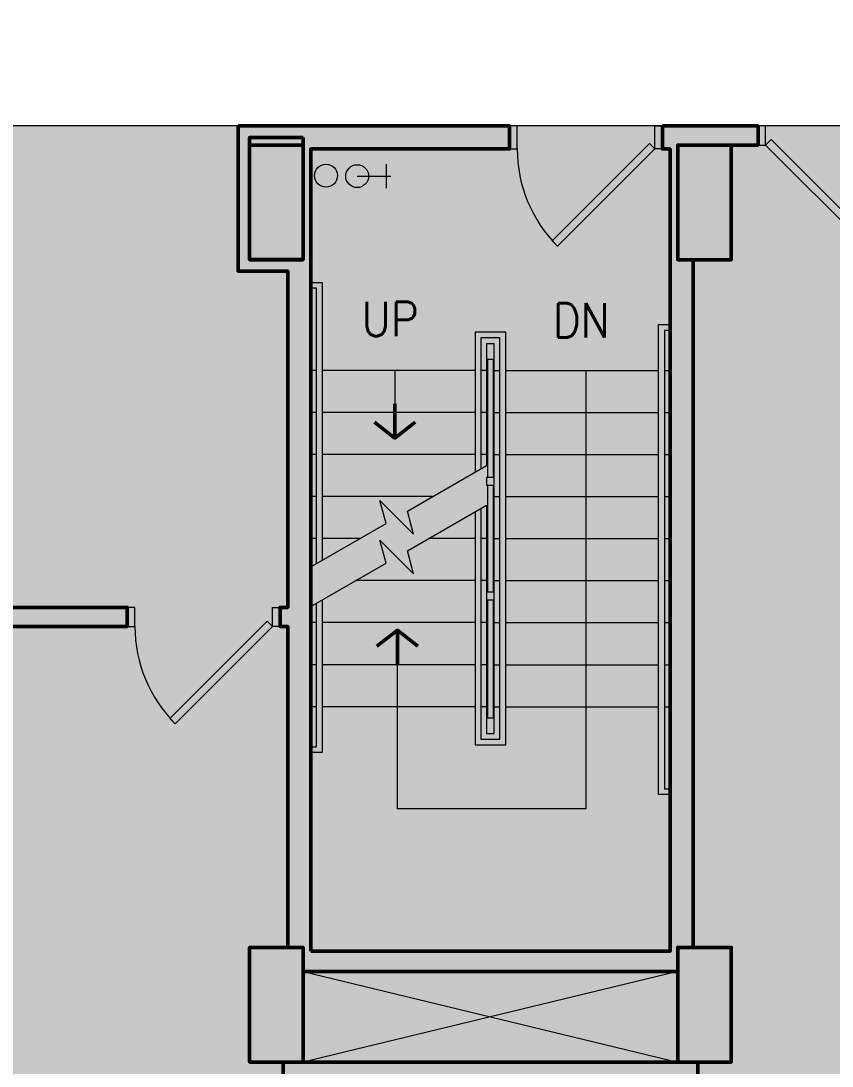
# Model space of a CAD drawing. Header units: inches. Extents: x 416 to 2283, y -56 to 1824.
# Drawn here: x 1320.6 to 1532.7, y 705.9 to 979.5 of the extents above; entities that cross this region are included whole.
import ezdxf

# ---------------------------------------------------------------- set-up
doc = ezdxf.new("R2010")
doc.units = ezdxf.units.IN
doc.header["$MEASUREMENT"] = 0
for name, color, linetype, lineweight in [('A-DETL-GENF', 92, 'Continuous', 9), ('A-DETL-THIN', 151, 'Continuous', 9), ('Orbis - Background_dwg', 8, 'Continuous', 9), ('Orbis_AR$0$TI_Grid_E957150$0$S-11-COLS-CONC', 50, 'Continuous', 50), ('Orbis_BB$0$A-Door-Exst', 7, 'Continuous', 9), ('Orbis_BB$0$A-Wall-Exst', 7, 'Continuous', 9), ('Orbis_BB$0$TI_ARCH-02_E957150$0$A-Anno-Note', 10, 'Continuous', 20), ('Orbis_BB$0$TI_ARCH-02_E957150$0$A-Anno-Symb', 7, 'Continuous', 9), ('Orbis_BB$0$TI_ARCH-02_E957150$0$A-Flor-Hral', 250, 'Continuous', 13), ('Orbis_BB$0$TI_ARCH-02_E957150$0$A-Flor-Strs', 250, 'Continuous', 13), ('Orbis_BB$0$TI_ARCH-02_E957150$0$A-Sprinkler_Riser', 7, 'Continuous', 9), ('Orbis_BB$0$TI_ARCH-02_E957150$0$A-Wall-Open', 250, 'Continuous', 13), ('Orbis_BB$0$TI_Grid_E957150$0$S-02-COLS-CONC', 50, 'Continuous', 50), ('Orbis_BB$0$TI_Grid_E957150$0$S-04-COLS-CONC', 50, 'Continuous', 50), ('Orbis_BB$0$TI_Grid_E957150$0$S-05-COLS-CONC', 50, 'Continuous', 50), ('Orbis_BB$0$TI_Grid_E957150$0$S-06-COLS-CONC', 50, 'Continuous', 50), ('Orbis_BB$0$TI_Grid_E957150$0$S-07-COLS-CONC', 50, 'Continuous', 50), ('Orbis_BB$0$TI_Grid_E957150$0$S-08-COLS-CONC', 50, 'Continuous', 50), ('Orbis_BB$0$TI_Grid_E957150$0$S-08-COLS-CONC-PATT', 10, 'Continuous', 20), ('Orbis_BB$0$TI_Grid_E957150$0$S-09-COLS-CONC', 50, 'Continuous', 50), ('Orbis_BB$0$TI_Grid_E957150$0$S-11-COLS-CONC', 50, 'Continuous', 50), ('Orbis_BB$0$TI_Grid_E957150$0$S-12-COLS-CONC', 50, 'Continuous', 50), ('Orbis_BB$0$TI_Grid_E957150$0$S-13-COLS-CONC', 50, 'Continuous', 50), ('Orbis_BB$0$TI_Grid_E957150$0$S-14-COLS-CONC', 50, 'Continuous', 50), ('Orbis_BB$0$TI_Grid_E957150$0$S-14-COLS-CONC-PATT', 10, 'Continuous', 20), ('Orbis_BB$0$TI_Grid_E957150$0$S-P1-COLS-CONC', 50, 'Continuous', 50), ('Orbis_BB$0$TI_Grid_E957150$0$S-P4-COLS-CONC', 50, 'Continuous', 50)]:
    doc.layers.add(name, color=color, linetype=linetype, lineweight=lineweight)
doc.styles.add('romans', font='romans__.ttf', dxfattribs={"width": 0.9, "height": 9})

# ---------------------------------------------------------------- blocks, each defined once
blk = doc.blocks.new('Orbis - Background_dwg__U21-7347701-Level XX  POWER _ SIGNAL')
at = {"layer": 'Orbis_BB$0$TI_Grid_E957150$0$S-13-COLS-CONC', "flags": 128}
blk.add_lwpolyline([(12088.66, 1542.91), (12088.66, 1512.91), (12102.66, 1512.91), (12102.66, 1542.91)], close=True, dxfattribs=at)
blk = doc.blocks.new('Orbis - Background_dwg__U23-7347703-Level XX  POWER _ SIGNAL')
at = {"layer": 'Orbis_BB$0$TI_Grid_E957150$0$S-13-COLS-CONC', "flags": 128}
blk.add_lwpolyline([(12088.66, 1752.91), (12088.66, 1722.91), (12102.66, 1722.91), (12102.66, 1752.91)], close=True, dxfattribs=at)
blk = doc.blocks.new('Orbis - Background_dwg__U22-7347704-Level XX  POWER _ SIGNAL')
at = {"layer": 'Orbis_BB$0$TI_Grid_E957150$0$S-13-COLS-CONC', "flags": 128}
blk.add_lwpolyline([(12200.66, 1542.91), (12200.66, 1512.91), (12214.66, 1512.91), (12214.66, 1542.91)], close=True, dxfattribs=at)
blk = doc.blocks.new('Orbis - Background_dwg__U24-7347705-Level XX  POWER _ SIGNAL')
at = {"layer": 'Orbis_BB$0$TI_Grid_E957150$0$S-13-COLS-CONC', "flags": 128}
blk.add_lwpolyline([(12200.66, 1752.91), (12200.66, 1722.91), (12214.66, 1722.91), (12214.66, 1752.91)], close=True, dxfattribs=at)
blk = doc.blocks.new('Orbis - Background_dwg__U27-7347708-Level XX  POWER _ SIGNAL')
at = {"layer": 'Orbis_BB$0$TI_Grid_E957150$0$S-12-COLS-CONC', "flags": 128}
blk.add_lwpolyline([(12088.66, 1542.91), (12088.66, 1512.91), (12102.66, 1512.91), (12102.66, 1542.91)], close=True, dxfattribs=at)
blk = doc.blocks.new('Orbis - Background_dwg__U28-7347709-Level XX  POWER _ SIGNAL')
at = {"layer": 'Orbis_BB$0$TI_Grid_E957150$0$S-12-COLS-CONC', "flags": 128}
blk.add_lwpolyline([(12200.66, 1542.91), (12200.66, 1512.91), (12214.66, 1512.91), (12214.66, 1542.91)], close=True, dxfattribs=at)
blk = doc.blocks.new('Orbis - Background_dwg__U35-7347716-Level XX  POWER _ SIGNAL')
at = {"layer": 'Orbis_BB$0$TI_Grid_E957150$0$S-12-COLS-CONC', "flags": 128}
blk.add_lwpolyline([(12102.66, 1752.91), (12102.66, 1722.91), (12088.66, 1722.91), (12088.66, 1752.91)], close=True, dxfattribs=at)
blk = doc.blocks.new('Orbis - Background_dwg__U36-7347717-Level XX  POWER _ SIGNAL')
at = {"layer": 'Orbis_BB$0$TI_Grid_E957150$0$S-12-COLS-CONC', "flags": 128}
blk.add_lwpolyline([(12214.66, 1752.91), (12214.66, 1722.91), (12200.66, 1722.91), (12200.66, 1752.91)], close=True, dxfattribs=at)
blk = doc.blocks.new('Orbis - Background_dwg_Orbis_BB-7347761-Level XX  POWER _ SIGNAL')
at = {"layer": 'Orbis_BB$0$A-Wall-Exst'}
h = blk.add_hatch(color=256, dxfattribs=at)
h.paths.add_polyline_path([(12382.6, 1399.92), (12382.66, 1399.92), (12382.66, 1415.92), (12382.6, 1415.92), (12382.6, 1399.92)], flags=0)
h.paths.add_polyline_path([(11876.16, 1399.92), (11882.91, 1399.92), (11882.91, 1402.92), (11888.16, 1402.92), (11888.16, 1443.92), (11873.16, 1443.92), (11873.16, 1428.92), (11876.16, 1428.92), (11876.16, 1400.91)], flags=0)
h.paths.add_polyline_path([(11986.16, 1404.92), (11991.41, 1404.92), (11991.41, 1626.92), (12056.66, 1626.92), (12056.66, 1631.92), (11985.66, 1631.92), (11985.66, 1651.92), (11980.41, 1651.92), (11980.41, 1626.67), (11986.16, 1626.67), (11986.16, 1411.13)], flags=0)
h.paths.add_polyline_path([(12377.66, 1404.92), (12377.72, 1404.92), (12377.72, 1703.29), (12382.6, 1703.29), (12382.6, 1691.42), (12382.66, 1691.42), (12382.66, 1757.92), (12261.66, 1757.92), (12261.66, 1752.92), (12377.66, 1752.92), (12377.66, 1404.98)], flags=0)
h.paths.add_polyline_path([(12200.66, 1404.92), (12205.91, 1404.92), (12205.91, 1512.91), (12097.41, 1512.91), (12097.41, 1404.92), (12125.14, 1404.92)], flags=0)
h.paths.add_polyline_path([(12102.66, 1405.17), (12102.66, 1507.66), (12200.66, 1507.66), (12200.66, 1405.17), (12125.14, 1405.17)], flags=0)
h.paths.add_polyline_path([(11918.16, 1411.66), (11956.16, 1411.66), (11956.16, 1416.91), (11918.16, 1416.91)], flags=0)
h.paths.add_polyline_path([(12382.66, 1415.92), (12382.66, 1516.42), (12382.6, 1516.42), (12382.6, 1415.92)], flags=0)
h.paths.add_polyline_path([(11882.91, 1489.92), (11888.16, 1489.92), (11888.16, 1547.92), (11873.16, 1547.92), (11873.16, 1532.92), (11876.16, 1532.92), (11876.16, 1523.92), (11873.16, 1523.92), (11873.16, 1511.92), (11876.16, 1511.92), (11876.16, 1489.92), (11881.21, 1489.92)], flags=0)
h.paths.add_polyline_path([(12382.66, 1639.42), (12382.66, 1640.42), (12382.6, 1640.42), (12382.6, 1639.42)], flags=0)
h.paths.add_polyline_path([(12382.6, 1519.42), (12382.66, 1519.42), (12382.66, 1639.42), (12382.6, 1639.42), (12382.6, 1560.38)], flags=0)
h.paths.add_polyline_path([(12175.83, 1536.67), (12200.66, 1536.67), (12200.66, 1542.91), (12204.66, 1542.91), (12204.66, 1722.91), (12200.66, 1722.91), (12200.66, 1752.92), (12221.66, 1752.92), (12221.66, 1757.92), (12196.66, 1757.92), (12196.66, 1751.92), (12198.66, 1751.92), (12198.66, 1541.92), (12104.66, 1541.92), (12104.66, 1751.92), (12156.66, 1751.92), (12156.66, 1757.92), (12085.66, 1757.92), (12085.66, 1719.93), (12098.66, 1719.93), (12098.66, 1631.92), (12096.66, 1631.92), (12096.66, 1626.92), (12098.66, 1626.92), (12098.66, 1542.91), (12102.66, 1542.91), (12102.66, 1536.67), (12125.14, 1536.67)], flags=0)
h.paths.add_polyline_path([(11882.91, 1593.92), (11888.16, 1593.92), (11888.16, 1651.92), (11873.16, 1651.92), (11873.16, 1636.92), (11876.16, 1636.92), (11876.16, 1627.92), (11873.16, 1627.92), (11873.16, 1615.92), (11876.16, 1615.92), (11876.16, 1593.92), (11879.25, 1593.92)], flags=0)
h.paths.add_polyline_path([(12382.6, 1643.42), (12382.66, 1643.44), (12382.66, 1684.42), (12382.6, 1684.42), (12382.6, 1643.44)], flags=0)
h.paths.add_polyline_path([(11876.16, 1697.92), (11888.16, 1697.92), (11888.16, 1756.91), (11918.16, 1756.91), (11918.16, 1754.92), (11956.16, 1754.92), (11956.16, 1756.91), (11986.16, 1756.91), (11986.16, 1754.92), (11995.66, 1754.92), (11995.66, 1722.93), (11985.66, 1722.93), (11985.66, 1740.91), (11980.41, 1740.91), (11980.41, 1697.92), (11985.66, 1697.92), (11985.66, 1719.93), (11998.66, 1719.93), (11998.66, 1757.92), (11876.16, 1757.92), (11876.16, 1733.92), (11873.16, 1733.92), (11873.16, 1721.92), (11876.16, 1721.92)], flags=0)
h.paths.add_polyline_path([(12102.66, 1722.91), (12088.66, 1722.93), (12088.66, 1754.92), (12102.66, 1754.92), (12102.66, 1722.91)], flags=0)
h.paths.add_polyline_path([(11918.16, 1740.92), (11956.16, 1740.92), (11956.16, 1746.17), (11918.16, 1746.17)], flags=0)
at = {"layer": 'Orbis_BB$0$TI_Grid_E957150$0$S-08-COLS-CONC-PATT', "lineweight": 9}
blk.add_hatch(color=7, dxfattribs=at).paths.add_polyline_path([(12200.66, 1512.91), (12214.66, 1512.91), (12214.66, 1542.91), (12200.66, 1542.91), (12200.66, 1518.33)], flags=0)
at = {"layer": 'Orbis_BB$0$TI_Grid_E957150$0$S-14-COLS-CONC-PATT', "lineweight": 9}
for points in [[(12088.71, 1722.91), (12102.66, 1722.93), (12102.66, 1752.91), (12088.66, 1752.91), (12088.66, 1722.91)], [(12214.66, 1722.91), (12214.66, 1752.91), (12200.66, 1752.91), (12200.66, 1722.91), (12204.66, 1722.91)], [(12088.66, 1512.91), (12102.66, 1512.91), (12102.66, 1542.91), (12088.66, 1542.91), (12088.66, 1513.36)]]:
    blk.add_hatch(color=7, dxfattribs=at).paths.add_polyline_path(points, flags=0)
at = {"layer": 'Orbis_AR$0$TI_Grid_E957150$0$S-11-COLS-CONC'}
for p, q in [((12126.66, 1676.23), (12126.66, 1685.23)), ((12127.35, 1625.92), (12127.35, 1616.92))]:
    blk.add_line(p, q, dxfattribs=at)
at = {"layer": 'Orbis_AR$0$TI_Grid_E957150$0$S-11-COLS-CONC', "flags": 128}
for points in [[(12121.3, 1680.4), (12126.66, 1676.23), (12132.02, 1680.4)], [(12121.99, 1621.75), (12127.35, 1625.92), (12132.71, 1621.75)]]:
    blk.add_lwpolyline(points, dxfattribs=at)
at = {"layer": 'Orbis_BB$0$A-Door-Exst', "color": 250, "lineweight": 13, "flags": 128}
for points in [[(12158.66, 1757.92), (12156.66, 1757.92), (12156.66, 1751.92), (12158.66, 1751.92)], [(12194.66, 1757.92), (12196.66, 1757.92), (12196.66, 1751.92), (12194.66, 1751.92)], [(12223.66, 1757.92), (12221.66, 1757.92), (12221.66, 1752.92), (12223.66, 1752.92)], [(12223.66, 1752.92), (12225.08, 1754.33), (12250.53, 1728.87), (12249.12, 1727.46)], [(12194.66, 1751.92), (12193.25, 1753.33), (12167.79, 1727.87), (12169.21, 1726.46)], [(12058.66, 1631.92), (12056.66, 1631.92), (12056.66, 1626.92), (12058.66, 1626.92)], [(12094.66, 1631.92), (12096.66, 1631.92), (12096.66, 1626.92), (12094.66, 1626.92)], [(12094.66, 1626.92), (12093.25, 1628.33), (12067.79, 1602.87), (12069.21, 1601.46)]]:
    blk.add_lwpolyline(points, close=True, dxfattribs=at)
at = {"layer": 'Orbis_BB$0$A-Door-Exst', "color": 250, "lineweight": 13}
for centre in [(12194.66, 1751.92), (12094.66, 1626.92)]:
    blk.add_arc(centre, 36, 180, 225, dxfattribs=at)
at = {"layer": 'Orbis_BB$0$A-Wall-Exst', "color": 50, "lineweight": 50, "flags": 128}
for points in [[(12104.66, 1631.92), (12104.66, 1719.93), (12104.66, 1751.92), (12156.66, 1751.92), (12156.66, 1757.92), (12104.66, 1757.92), (12085.66, 1757.92)], [(12085.66, 1757.92), (12085.66, 1719.93), (12098.66, 1719.93), (12098.66, 1631.92), (12096.66, 1631.92), (12096.66, 1626.92), (12098.66, 1626.92), (12098.66, 1542.91), (12102.66, 1542.91), (12102.66, 1536.67), (12200.66, 1536.67), (12200.66, 1542.91), (12204.66, 1542.91), (12204.66, 1722.91), (12200.66, 1722.91), (12200.66, 1752.92), (12221.66, 1752.92), (12221.66, 1757.92), (12198.66, 1757.92), (12196.66, 1757.92)], [(12196.66, 1757.92), (12196.66, 1751.92), (12198.66, 1751.92), (12198.66, 1722.91), (12198.66, 1542.91)], [(11991.41, 1404.92), (11991.41, 1626.92), (12056.66, 1626.92), (12056.66, 1631.92), (11986.16, 1631.92), (11985.66, 1631.92), (11985.66, 1651.92), (11980.41, 1651.92), (11980.41, 1626.67), (11986.16, 1626.67), (11986.16, 1404.92)], [(12104.66, 1541.92), (12104.66, 1542.91), (12104.66, 1631.92)], [(12198.66, 1542.91), (12198.66, 1541.92), (12104.66, 1541.92)], [(12205.91, 1404.92), (12205.91, 1512.91), (12097.41, 1512.91), (12097.41, 1404.92)]]:
    blk.add_lwpolyline(points, dxfattribs=at)
blk.add_lwpolyline([(12102.66, 1754.92), (12102.66, 1722.93), (12088.66, 1722.93), (12088.66, 1754.92)], close=True, dxfattribs=at)
at = {"layer": 'Orbis_BB$0$TI_ARCH-02_E957150$0$A-Anno-Note'}
blk.add_line((12126.66, 1693.92), (12126.66, 1680.73), dxfattribs=at)
at = {"layer": 'Orbis_BB$0$TI_ARCH-02_E957150$0$A-Anno-Note', "flags": 128}
blk.add_lwpolyline([(12176.66, 1693.92), (12176.66, 1579.21), (12127.35, 1579.21), (12127.35, 1621.42)], dxfattribs=at)
at = {"layer": 'Orbis_BB$0$TI_ARCH-02_E957150$0$A-Anno-Symb', "flags": 128}
for points in [[(12104.66, 1642.52), (12124.37, 1653.9), (12122.76, 1659.9), (12131.54, 1651.11), (12129.94, 1657.11), (12150.66, 1669.08)], [(12104.66, 1632.11), (12124.37, 1643.49), (12122.76, 1649.48), (12131.54, 1640.7), (12129.94, 1646.7), (12150.66, 1658.67)]]:
    blk.add_lwpolyline(points, dxfattribs=at)
at = {"layer": 'Orbis_BB$0$TI_ARCH-02_E957150$0$A-Flor-Hral'}
for p, q in [((12150.91, 1696.92), (12150.91, 1665.92)), ((12152.41, 1696.92), (12152.41, 1665.92)), ((12150.91, 1663.92), (12150.91, 1635.92)), ((12152.41, 1663.92), (12152.41, 1635.92)), ((12150.91, 1633.92), (12150.91, 1602.92)), ((12152.41, 1633.92), (12152.41, 1602.92))]:
    blk.add_line(p, q, dxfattribs=at)
at = {"layer": 'Orbis_BB$0$TI_ARCH-02_E957150$0$A-Flor-Hral', "flags": 128}
for points in [[(12104.66, 1716.92), (12107.66, 1716.92), (12107.66, 1644.25)], [(12106.16, 1643.39), (12106.16, 1715.42), (12104.66, 1715.42)], [(12198.66, 1582.92), (12195.66, 1582.92), (12195.66, 1705.92), (12198.66, 1705.92)], [(12198.66, 1704.42), (12197.16, 1704.42), (12197.16, 1584.42), (12198.66, 1584.42)], [(12147.66, 1656.93), (12147.66, 1595.92), (12155.66, 1595.92), (12155.66, 1703.92), (12147.66, 1703.92), (12147.66, 1667.35)], [(12149.16, 1657.8), (12149.16, 1597.42), (12154.16, 1597.42), (12154.16, 1702.42), (12149.16, 1702.42), (12149.16, 1668.21)], [(12107.66, 1633.84), (12107.66, 1593.92), (12104.66, 1593.92)], [(12104.66, 1595.42), (12106.16, 1595.42), (12106.16, 1632.97)]]:
    blk.add_lwpolyline(points, dxfattribs=at)
for points in [[(12150.66, 1696.92), (12152.66, 1696.92), (12152.66, 1700.92), (12150.66, 1700.92)], [(12150.66, 1663.92), (12152.66, 1663.92), (12152.66, 1665.92), (12150.66, 1665.92)], [(12150.66, 1633.92), (12152.66, 1633.92), (12152.66, 1635.92), (12150.66, 1635.92)], [(12150.66, 1598.92), (12152.66, 1598.92), (12152.66, 1602.92), (12150.66, 1602.92)]]:
    blk.add_lwpolyline(points, close=True, dxfattribs=at)
at = {"layer": 'Orbis_BB$0$TI_ARCH-02_E957150$0$A-Flor-Strs'}
for p, q in [((12106.16, 1693.92), (12104.66, 1693.92)), ((12147.66, 1693.92), (12107.66, 1693.92)), ((12150.66, 1693.92), (12149.16, 1693.92)), ((12152.66, 1693.92), (12154.16, 1693.92)), ((12155.66, 1693.92), (12195.66, 1693.92)), ((12197.16, 1693.92), (12198.66, 1693.92)), ((12106.16, 1682.92), (12104.66, 1682.92)), ((12147.66, 1682.92), (12107.66, 1682.92)), ((12150.66, 1682.92), (12149.16, 1682.92)), ((12152.66, 1682.92), (12154.16, 1682.92)), ((12155.66, 1682.92), (12195.66, 1682.92)), ((12197.16, 1682.92), (12198.66, 1682.92)), ((12106.16, 1671.92), (12104.66, 1671.92)), ((12147.66, 1671.92), (12107.66, 1671.92)), ((12150.66, 1671.92), (12149.16, 1671.92)), ((12152.66, 1671.92), (12154.16, 1671.92)), ((12155.66, 1671.92), (12195.66, 1671.92)), ((12197.16, 1671.92), (12198.66, 1671.92)), ((12106.16, 1660.92), (12104.66, 1660.92)), ((12136.53, 1660.92), (12107.66, 1660.92)), ((12152.66, 1660.92), (12154.16, 1660.92)), ((12155.66, 1660.92), (12195.66, 1660.92)), ((12197.16, 1660.92), (12198.66, 1660.92)), ((12106.16, 1649.92), (12104.66, 1649.92)), ((12117.47, 1649.92), (12107.66, 1649.92)), ((12147.66, 1649.92), (12135.51, 1649.92)), ((12150.66, 1649.92), (12149.16, 1649.92)), ((12152.66, 1649.92), (12154.16, 1649.92)), ((12155.66, 1649.92), (12195.66, 1649.92)), ((12197.16, 1649.92), (12198.66, 1649.92)), ((12147.66, 1638.92), (12116.45, 1638.92)), ((12150.66, 1638.92), (12149.16, 1638.92)), ((12152.66, 1638.92), (12154.16, 1638.92)), ((12155.66, 1638.92), (12195.66, 1638.92)), ((12197.16, 1638.92), (12198.66, 1638.92)), ((12106.16, 1627.92), (12104.66, 1627.92)), ((12147.66, 1627.92), (12107.66, 1627.92)), ((12150.66, 1627.92), (12149.16, 1627.92)), ((12152.66, 1627.92), (12154.16, 1627.92)), ((12155.66, 1627.92), (12195.66, 1627.92)), ((12197.16, 1627.92), (12198.66, 1627.92)), ((12106.16, 1616.92), (12104.66, 1616.92)), ((12147.66, 1616.92), (12107.66, 1616.92)), ((12150.66, 1616.92), (12149.16, 1616.92)), ((12152.66, 1616.92), (12154.16, 1616.92)), ((12155.66, 1616.92), (12195.66, 1616.92)), ((12197.16, 1616.92), (12198.66, 1616.92)), ((12106.16, 1605.92), (12104.66, 1605.92)), ((12147.66, 1605.92), (12107.66, 1605.92)), ((12150.66, 1605.92), (12149.16, 1605.92)), ((12152.66, 1605.92), (12154.16, 1605.92)), ((12155.66, 1605.92), (12195.66, 1605.92)), ((12197.16, 1605.92), (12198.66, 1605.92))]:
    blk.add_line(p, q, dxfattribs=at)
at = {"layer": 'Orbis_BB$0$TI_ARCH-02_E957150$0$A-Flor-Strs', "flags": 128}
blk.add_lwpolyline([(12150.66, 1658.67), (12150.66, 1598.92), (12152.66, 1598.92), (12152.66, 1700.92), (12150.66, 1700.92), (12150.66, 1669.08)], dxfattribs=at)
at = {"layer": 'Orbis_BB$0$TI_ARCH-02_E957150$0$A-Sprinkler_Riser'}
for p, q in [((12124.39, 1747.94), (12124.39, 1741.62)), ((12116.81, 1744.78), (12125.65, 1744.78))]:
    blk.add_line(p, q, dxfattribs=at)
for centre in [(12108.66, 1744.92), (12116.81, 1744.78)]:
    blk.add_circle(centre, 3, dxfattribs=at)
at = {"layer": 'Orbis_BB$0$TI_ARCH-02_E957150$0$A-Wall-Open'}
for p, q in [((12102.66, 1536.67), (12200.66, 1512.91)), ((12200.66, 1536.67), (12102.66, 1512.91))]:
    blk.add_line(p, q, dxfattribs=at)
at = {"layer": 'Orbis_BB$0$TI_Grid_E957150$0$S-02-COLS-CONC', "flags": 128}
for points in [[(12088.66, 1752.91), (12088.66, 1722.91), (12102.66, 1722.91), (12102.66, 1752.91)], [(12200.66, 1752.91), (12200.66, 1722.91), (12214.66, 1722.91), (12214.66, 1752.91)], [(12102.66, 1542.91), (12102.66, 1512.91), (12088.66, 1512.91), (12088.66, 1542.91)], [(12214.66, 1542.91), (12214.66, 1512.91), (12200.66, 1512.91), (12200.66, 1542.91)]]:
    blk.add_lwpolyline(points, close=True, dxfattribs=at)
at = {"layer": 'Orbis_BB$0$TI_Grid_E957150$0$S-04-COLS-CONC', "flags": 128}
for points in [[(12088.66, 1752.91), (12088.66, 1722.91), (12102.66, 1722.91), (12102.66, 1752.91)], [(12200.66, 1752.91), (12200.66, 1722.91), (12214.66, 1722.91), (12214.66, 1752.91)], [(12102.66, 1542.91), (12102.66, 1512.91), (12088.66, 1512.91), (12088.66, 1542.91)], [(12214.66, 1542.91), (12214.66, 1512.91), (12200.66, 1512.91), (12200.66, 1542.91)]]:
    blk.add_lwpolyline(points, close=True, dxfattribs=at)
at = {"layer": 'Orbis_BB$0$TI_Grid_E957150$0$S-05-COLS-CONC', "flags": 128}
for points in [[(12088.66, 1752.91), (12088.66, 1722.91), (12102.66, 1722.91), (12102.66, 1752.91)], [(12200.66, 1752.91), (12200.66, 1722.91), (12214.66, 1722.91), (12214.66, 1752.91)], [(12102.66, 1542.91), (12102.66, 1512.91), (12088.66, 1512.91), (12088.66, 1542.91)], [(12214.66, 1542.91), (12214.66, 1512.91), (12200.66, 1512.91), (12200.66, 1542.91)]]:
    blk.add_lwpolyline(points, close=True, dxfattribs=at)
at = {"layer": 'Orbis_BB$0$TI_Grid_E957150$0$S-06-COLS-CONC', "flags": 128}
for points in [[(12102.66, 1752.91), (12102.66, 1722.91), (12088.66, 1722.91), (12088.66, 1752.91)], [(12214.66, 1752.91), (12214.66, 1722.91), (12200.66, 1722.91), (12200.66, 1752.91)], [(12102.66, 1542.91), (12102.66, 1512.91), (12088.66, 1512.91), (12088.66, 1542.91)], [(12214.66, 1542.91), (12214.66, 1512.91), (12200.66, 1512.91), (12200.66, 1542.91)]]:
    blk.add_lwpolyline(points, close=True, dxfattribs=at)
at = {"layer": 'Orbis_BB$0$TI_Grid_E957150$0$S-07-COLS-CONC', "flags": 128}
for points in [[(12088.66, 1752.91), (12088.66, 1722.91), (12102.66, 1722.91), (12102.66, 1752.91)], [(12200.66, 1752.91), (12200.66, 1722.91), (12214.66, 1722.91), (12214.66, 1752.91)], [(12102.66, 1542.91), (12102.66, 1512.91), (12088.66, 1512.91), (12088.66, 1542.91)], [(12214.66, 1542.91), (12214.66, 1512.91), (12200.66, 1512.91), (12200.66, 1542.91)]]:
    blk.add_lwpolyline(points, close=True, dxfattribs=at)
at = {"layer": 'Orbis_BB$0$TI_Grid_E957150$0$S-08-COLS-CONC', "flags": 128}
for points in [[(12102.66, 1752.91), (12102.66, 1722.91), (12088.66, 1722.91), (12088.66, 1752.91)], [(12214.66, 1752.91), (12214.66, 1722.91), (12200.66, 1722.91), (12200.66, 1752.91)], [(12102.66, 1542.91), (12102.66, 1512.91), (12088.66, 1512.91), (12088.66, 1542.91)], [(12214.66, 1542.91), (12214.66, 1512.91), (12200.66, 1512.91), (12200.66, 1542.91)]]:
    blk.add_lwpolyline(points, close=True, dxfattribs=at)
at = {"layer": 'Orbis_BB$0$TI_Grid_E957150$0$S-09-COLS-CONC', "flags": 128}
for points in [[(12088.66, 1752.91), (12088.66, 1722.91), (12102.66, 1722.91), (12102.66, 1752.91)], [(12200.66, 1752.91), (12200.66, 1722.91), (12214.66, 1722.91), (12214.66, 1752.91)], [(12102.66, 1542.91), (12102.66, 1512.91), (12088.66, 1512.91), (12088.66, 1542.91)], [(12214.66, 1542.91), (12214.66, 1512.91), (12200.66, 1512.91), (12200.66, 1542.91)]]:
    blk.add_lwpolyline(points, close=True, dxfattribs=at)
at = {"layer": 'Orbis_BB$0$TI_Grid_E957150$0$S-11-COLS-CONC', "flags": 128}
for points in [[(12102.66, 1752.91), (12102.66, 1722.91), (12088.66, 1722.91), (12088.66, 1752.91)], [(12214.66, 1752.91), (12214.66, 1722.91), (12200.66, 1722.91), (12200.66, 1752.91)], [(12102.66, 1542.91), (12102.66, 1512.91), (12088.66, 1512.91), (12088.66, 1542.91)], [(12214.66, 1542.91), (12214.66, 1512.91), (12200.66, 1512.91), (12200.66, 1542.91)]]:
    blk.add_lwpolyline(points, close=True, dxfattribs=at)
at = {"layer": 'Orbis_BB$0$TI_Grid_E957150$0$S-14-COLS-CONC', "flags": 128}
for points in [[(12102.66, 1752.91), (12102.66, 1722.91), (12088.66, 1722.91), (12088.66, 1752.91)], [(12214.66, 1752.91), (12214.66, 1722.91), (12200.66, 1722.91), (12200.66, 1752.91)], [(12102.66, 1542.91), (12102.66, 1512.91), (12088.66, 1512.91), (12088.66, 1542.91)], [(12214.66, 1542.91), (12214.66, 1512.91), (12200.66, 1512.91), (12200.66, 1542.91)]]:
    blk.add_lwpolyline(points, close=True, dxfattribs=at)
at = {"layer": 'Orbis_BB$0$TI_Grid_E957150$0$S-P1-COLS-CONC', "flags": 128}
for points in [[(12088.66, 1752.91), (12088.66, 1722.91), (12102.66, 1722.91), (12102.66, 1752.91)], [(12200.66, 1752.91), (12200.66, 1722.91), (12214.66, 1722.91), (12214.66, 1752.91)], [(12102.66, 1542.91), (12102.66, 1512.91), (12088.66, 1512.91), (12088.66, 1542.91)], [(12214.66, 1542.91), (12214.66, 1512.91), (12200.66, 1512.91), (12200.66, 1542.91)]]:
    blk.add_lwpolyline(points, close=True, dxfattribs=at)
at = {"layer": 'Orbis_BB$0$TI_Grid_E957150$0$S-P4-COLS-CONC', "flags": 128}
for points in [[(12088.66, 1752.91), (12088.66, 1722.91), (12102.66, 1722.91), (12102.66, 1752.91)], [(12200.66, 1752.91), (12200.66, 1722.91), (12214.66, 1722.91), (12214.66, 1752.91)], [(12102.66, 1542.91), (12102.66, 1512.91), (12088.66, 1512.91), (12088.66, 1542.91)], [(12214.66, 1542.91), (12214.66, 1512.91), (12200.66, 1512.91), (12200.66, 1542.91)]]:
    blk.add_lwpolyline(points, close=True, dxfattribs=at)
for name in ['Orbis - Background_dwg__U23-7347703-Level XX  POWER _ SIGNAL', 'Orbis - Background_dwg__U35-7347716-Level XX  POWER _ SIGNAL', 'Orbis - Background_dwg__U24-7347705-Level XX  POWER _ SIGNAL', 'Orbis - Background_dwg__U36-7347717-Level XX  POWER _ SIGNAL', 'Orbis - Background_dwg__U21-7347701-Level XX  POWER _ SIGNAL', 'Orbis - Background_dwg__U27-7347708-Level XX  POWER _ SIGNAL', 'Orbis - Background_dwg__U22-7347704-Level XX  POWER _ SIGNAL', 'Orbis - Background_dwg__U28-7347709-Level XX  POWER _ SIGNAL']:
    blk.add_blockref(name, (0, 0))
at = {"layer": 'Orbis_BB$0$TI_ARCH-02_E957150$0$A-Anno-Note', "color": 7, "char_height": 9, "width": 19.7462, "attachment_point": 1, "line_spacing_factor": 0.983083, "style": 'romans'}
for s, insert in [('UP', (12117.98, 1711.87)), ('DN', (12167.98, 1711.52))]:
    blk.add_mtext(s, dxfattribs=dict(at, insert=insert))
blk = doc.blocks.new('Orbis - Background_dwg-7329766-Level XX  POWER _ SIGNAL')
blk.add_blockref('Orbis - Background_dwg_Orbis_BB-7347761-Level XX  POWER _ SIGNAL', (-10708.29, -805.94))

msp = doc.modelspace()

# ---------------------------------------------------------------- hatches: boundary and pattern name
at = {"layer": 'A-DETL-GENF'}
h = msp.add_hatch(color=9, dxfattribs=at)
h.paths.add_polyline_path([(1806.16, -9.77), (2180.09, -9.77), (2180.09, 282.04), (2178.37, 282.04), (2178.37, 269.98), (2160.37, 269.98), (2160.37, 281.98), (2145.5, 281.98), (2145.5, 222.1), (2148.37, 222.1), (2148.37, 48.98), (1645.98, 48.98), (1645.98, 56.98), (1645.87, 56.98), (1645.87, 67.98), (1645.98, 67.98), (1645.98, 68.19), (1645.77, 68.21), (1643.24, 68.89), (1642.84, 69.08), (1642.63, 69.12), (1642.36, 69.3), (1640.87, 69.99), (1639.47, 70.98), (1636.37, 70.98), (1636.37, 74.07), (1635.38, 75.48), (1634.68, 76.98), (1634.51, 77.24), (1634.47, 77.43), (1634.27, 77.85), (1633.6, 80.38), (1633.38, 83.07), (1633.6, 85.59), (1634.27, 88.11), (1635.38, 90.48), (1636.37, 91.9), (1636.37, 94.98), (1639.44, 94.98), (1640.87, 95.97), (1643.24, 97.08), (1645.98, 97.86), (1645.98, 97.98), (1645.87, 97.98), (1645.87, 207.29), (1645.98, 207.29), (1645.98, 208.97), (1636.37, 208.97), (1636.37, 239.19), (1645.87, 239.19), (1645.87, 593.98), (1179.62, 593.98), (1179.62, 528.98), (592.87, 528.98), (592.87, 464.97), (570.87, 464.97), (570.87, 469.97), (587.87, 469.97), (587.87, 521.97), (527.87, 521.97), (527.87, 469.97), (530.87, 469.97), (530.87, 464.97), (527.87, 464.97), (527.87, 299.85), (570.87, 299.85), (570.87, 268.97), (580.37, 268.97), (580.37, 208.97), (570.87, 208.97), (570.87, 117.73), (565.87, 117.73), (565.87, 168.98), (551.87, 168.98), (551.87, 249.98), (556.37, 249.98), (556.37, 268.97), (565.87, 268.97), (565.87, 294.85), (522.87, 294.85), (522.87, 310.85), (478.07, 310.85), (478.07, 314.85), (522.87, 314.85), (522.87, 517.98), (498.87, 517.98), (498.87, 521.97), (527.87, 521.98), (527.87, 593.97), (498.87, 593.97), (498.87, 597.97), (415.76, 597.97), (415.76, -9.77), (1750.54, -9.77)], flags=0)
h.paths.add_polyline_path([(1439.37, 58.98), (1435.75, 59.1), (1357.37, 59.1), (1357.37, 54.98), (1402.37, 54.98), (1402.37, 58.98), (1435.75, 58.98)], flags=0)
h.paths.add_polyline_path([(1354.37, 47.98), (1350.37, 47.98), (1350.37, 122.98), (1361, 122.98), (1361, 62.73), (1439.37, 62.73), (1439.37, 51.98), (1409.37, 51.98), (1409.37, 47.98), (1357.37, 47.98)], flags=0)
h.paths.add_polyline_path([(928.37, 67.98), (928.24, 68), (925.84, 68.21), (923.32, 68.89), (922.97, 69.05), (922.63, 69.12), (922.17, 69.42), (920.95, 69.99), (919.55, 70.98), (916.37, 70.98), (916.37, 74.18), (915.46, 75.48), (914.94, 76.59), (914.49, 77.34), (914.35, 77.85), (913.68, 80.38), (913.45, 82.58), (913.39, 83.07), (913.51, 83.68), (913.68, 85.59), (914.51, 88.72), (914.92, 89.32), (915.46, 90.48), (916.37, 91.79), (916.37, 94.98), (919.52, 94.98), (920.95, 95.97), (922.25, 96.58), (922.63, 96.83), (922.91, 96.89), (923.32, 97.08), (925.84, 97.76), (928.54, 97.98), (931.05, 97.76), (933.58, 97.08), (935.95, 95.97), (937.37, 94.98), (940.37, 94.98), (940.37, 92.01), (941.44, 90.48), (942.54, 88.11), (943.22, 85.59), (943.45, 82.98), (943.22, 80.38), (942.54, 77.85), (941.44, 75.48), (940.37, 73.96), (940.37, 70.98), (937.35, 70.98), (935.95, 69.99), (933.58, 68.89), (931.05, 68.21), (928.41, 67.98)], flags=0)
h.paths.add_polyline_path([(568.37, 67.98), (568.3, 67.99), (565.77, 68.21), (563.24, 68.89), (562.84, 69.08), (562.63, 69.12), (562.36, 69.3), (560.87, 69.99), (559.47, 70.98), (556.37, 70.98), (556.37, 74.07), (555.38, 75.48), (554.68, 76.98), (554.51, 77.24), (554.47, 77.43), (554.27, 77.85), (553.6, 80.38), (553.38, 83.07), (553.6, 85.59), (554.27, 88.11), (555.38, 90.48), (556.37, 91.9), (556.37, 94.98), (559.44, 94.98), (560.87, 95.97), (563.24, 97.08), (565.77, 97.76), (568.46, 97.98), (570.97, 97.76), (573.5, 97.08), (575.87, 95.97), (577.3, 94.98), (580.37, 94.98), (580.37, 91.9), (581.36, 90.48), (582.47, 88.11), (583.14, 85.59), (583.37, 82.97), (583.14, 80.38), (582.47, 77.85), (582.27, 77.43), (582.23, 77.24), (582.06, 76.98), (581.36, 75.48), (580.37, 74.07), (580.37, 70.98), (577.27, 70.98), (575.87, 69.99), (574.38, 69.3), (574.11, 69.12), (573.9, 69.08), (573.5, 68.89), (570.97, 68.21), (568.41, 67.98)], flags=0)
h.paths.add_polyline_path([(1288.37, 67.98), (1288.3, 67.99), (1285.77, 68.21), (1283.24, 68.89), (1282.84, 69.08), (1282.63, 69.12), (1282.36, 69.3), (1280.87, 69.99), (1279.47, 70.98), (1276.37, 70.98), (1276.37, 74.07), (1275.38, 75.48), (1274.68, 76.98), (1274.51, 77.24), (1274.47, 77.43), (1274.27, 77.85), (1273.6, 80.38), (1273.38, 83.07), (1273.6, 85.59), (1274.27, 88.11), (1275.38, 90.48), (1276.37, 91.9), (1276.37, 94.98), (1279.44, 94.98), (1280.87, 95.97), (1283.24, 97.08), (1285.77, 97.76), (1288.46, 97.98), (1290.97, 97.76), (1293.5, 97.08), (1295.87, 95.97), (1297.3, 94.98), (1300.37, 94.98), (1300.37, 91.9), (1301.36, 90.48), (1302.47, 88.11), (1303.14, 85.59), (1303.37, 82.97), (1303.14, 80.38), (1302.47, 77.85), (1302.27, 77.43), (1302.23, 77.24), (1302.06, 76.98), (1301.36, 75.48), (1300.37, 74.07), (1300.37, 70.98), (1297.27, 70.98), (1295.87, 69.99), (1294.38, 69.3), (1294.11, 69.12), (1293.9, 69.08), (1293.5, 68.89), (1290.97, 68.21), (1288.41, 67.98)], flags=0)
h.paths.add_polyline_path([(565.87, 172.48), (565.87, 208.97), (556.37, 208.97), (556.37, 246.48), (555.37, 246.48), (555.37, 172.48)], flags=0)
h.paths.add_polyline_path([(940.37, 208.97), (916.37, 208.97), (916.37, 209.19), (916.15, 209.19), (916.15, 239.19), (940.15, 239.19), (940.15, 238.97), (940.37, 238.97), (940.37, 214.97)], flags=0)
h.paths.add_polyline_path([(1288.06, 208.97), (1276.37, 208.97), (1276.37, 239.19), (1300.37, 239.19), (1300.37, 208.97)], flags=0)
h.paths.add_polyline_path([(1368.31, 449.11), (1368.31, 449.11), (1368.31, 463.86)], flags=0)
h.paths.add_polyline_path([(1327.07, 460.94), (1325.09, 461.25), (1325.44, 463.48), (1325.92, 463.4), (1325.94, 463.2), (1326.06, 463.02), (1326.12, 462.98), (1326.7, 462.93), (1326.8, 462.98), (1326.92, 463.18), (1326.94, 463.24), (1327.41, 463.14), (1327.2, 461.81)], flags=0)
h.paths.add_polyline_path([(1326.62, 462.91), (1326.06, 463.04), (1325.98, 463.15), (1325.95, 463.24), (1325.95, 463.48), (1327.78, 475.05), (1328.77, 474.89), (1326.87, 463.1), (1326.79, 463.03), (1326.62, 462.91)], flags=0)
h.paths.add_polyline_path([(1353.03, 467.68), (1353.03, 467.8), (1353.03, 470.92)], flags=0)
h.paths.add_polyline_path([(1341.47, 468.28), (1339.46, 469.3), (1339.69, 469.73), (1339.87, 469.68), (1340.08, 469.75), (1340.15, 469.8), (1340.38, 470.25), (1340.33, 470.48), (1340.21, 470.61), (1340.16, 470.67), (1340.38, 471.08), (1342.37, 470.06), (1342.19, 469.7)], flags=0)
h.paths.add_polyline_path([(1352.24, 469.36), (1352.24, 469.36), (1352.24, 469.9)], flags=0)
h.paths.add_polyline_path([(1339.87, 469.7), (1339.59, 469.8), (1329.18, 475.1), (1329.63, 475.99), (1340.22, 470.55), (1340.35, 470.36), (1340.34, 470.2), (1340.12, 469.79), (1339.97, 469.72)], flags=0)
h.paths.add_polyline_path([(1313.66, 472.68), (1313.35, 474.66), (1315.57, 475.01), (1315.65, 474.53), (1315.47, 474.46), (1315.33, 474.29), (1315.32, 474.14), (1315.43, 473.66), (1315.52, 473.57), (1315.71, 473.51), (1315.81, 473.51), (1315.88, 473.03), (1314.4, 472.8)], flags=0)
h.paths.add_polyline_path([(1315.71, 473.52), (1315.56, 473.59), (1315.39, 473.77), (1315.34, 474.24), (1315.51, 474.46), (1315.81, 474.54), (1327.3, 476.36), (1327.46, 475.37), (1315.74, 473.53)], flags=0)
h.paths.add_polyline_path([(1329.56, 476.44), (1328.85, 477.15), (1337.35, 485.59), (1337.45, 485.6), (1337.64, 485.58), (1337.99, 485.23), (1337.96, 484.86), (1337.88, 484.76), (1330.27, 477.15)], flags=0)
h.paths.add_polyline_path([(1327.51, 476.77), (1322.12, 487.37), (1322.15, 487.62), (1322.22, 487.73), (1322.65, 487.96), (1322.85, 487.91), (1322.98, 487.81), (1323.05, 487.73), (1328.4, 477.22), (1328.26, 477.15)], flags=0)
h.paths.add_polyline_path([(1369.31, 490.36), (1369.31, 490.36), (1369.31, 491.04)], flags=0)
h.paths.add_polyline_path([(1338.26, 484.43), (1337.92, 484.79), (1338.02, 484.94), (1338.03, 485.14), (1337.99, 485.24), (1337.59, 485.61), (1337.42, 485.62), (1337.24, 485.55), (1337.18, 485.51), (1336.84, 485.85), (1338.43, 487.44), (1339.85, 486.02), (1338.67, 484.85)], flags=0)
h.paths.add_polyline_path([(1321.71, 487.05), (1320.69, 489.06), (1322.47, 489.97), (1323.49, 487.96), (1323.04, 487.77), (1322.93, 487.89), (1322.75, 487.97), (1322.6, 487.94), (1322.15, 487.67), (1322.1, 487.56), (1322.11, 487.34), (1322.1, 487.26)], flags=0)
h.paths.add_polyline_path([(972.87, 593.97), (935.62, 593.98), (935.62, 598.98), (937.62, 598.98), (937.62, 740.22), (867.12, 740.22), (867.12, 647.48), (844.25, 647.48), (844.25, 623.98), (893.25, 623.98), (893.25, 598.98), (895.62, 598.98), (895.62, 593.98), (888.25, 593.98), (888.25, 612.48), (844.25, 612.48), (844.25, 593.98), (835.25, 593.98), (835.25, 598.98), (839.25, 598.98), (839.25, 647.48), (814.25, 647.48), (814.25, 652.48), (862.12, 652.48), (862.12, 745.22), (891.62, 745.22), (891.62, 840.22), (857.37, 840.22), (857.37, 845.22), (919.37, 845.22), (919.37, 947.22), (746.62, 947.22), (746.62, 845.22), (808.62, 845.22), (808.62, 706.22), (765.25, 706.22), (765.25, 598.98), (795.25, 598.98), (795.25, 593.98), (730.25, 593.98), (730.25, 598.98), (760.25, 598.98), (760.25, 706.22), (732.62, 706.22), (732.62, 711.22), (794.62, 711.22), (794.62, 840.22), (654.87, 840.22), (654.87, 774.98), (679.87, 774.98), (679.87, 769.98), (654.87, 769.98), (654.87, 674.98), (679.87, 674.98), (679.87, 652.48), (711.25, 652.48), (711.25, 647.48), (686.25, 647.48), (686.25, 598.98), (690.25, 598.98), (690.25, 593.98), (677.87, 593.98), (677.87, 598.98), (681.25, 598.98), (681.25, 647.48), (638.87, 647.48), (638.87, 627.97), (648.87, 627.97), (648.87, 598.98), (649.87, 598.98), (649.87, 593.98), (580.87, 593.98), (580.87, 599.98), (632.87, 599.98), (632.87, 807.98), (538.87, 807.97), (538.87, 599.98), (540.87, 599.98), (540.87, 593.98), (971.92, 593.97)], flags=0)
h.paths.add_polyline_path([(1209.87, 596.98), (1247.87, 596.98), (1247.87, 605.72), (1209.87, 605.72), (1209.87, 598.98)], flags=0)
h.paths.add_polyline_path([(1010.87, 596.98), (1010.87, 605.72), (972.87, 605.72), (972.87, 596.98)], flags=0)
h.paths.add_polyline_path([(528.14, 596.98), (536.87, 596.98), (536.87, 597.97), (527.87, 597.97), (527.87, 596.98)], flags=0)
h.paths.add_polyline_path([(634.87, 596.98), (648.87, 596.98), (648.87, 597.97), (634.87, 597.97)], flags=0)
h.paths.add_polyline_path([(519.37, 597.97), (522.87, 597.97), (522.87, 598.47), (519.37, 598.47)], flags=0)
h.paths.add_polyline_path([(1669.37, 598.98), (1669.37, 946.98), (1553.37, 946.98), (1553.37, 951.98), (1513.37, 951.98), (1513.37, 946.98), (1506.37, 946.97), (1506.37, 916.97), (1496.37, 916.97), (1496.37, 736.97), (1506.37, 736.97), (1506.37, 706.97), (1497.62, 706.97), (1497.62, 598.98), (1636.37, 598.98), (1636.37, 626.3), (1660.37, 626.3), (1660.37, 598.98), (1667.12, 598.98)], flags=0)
h.paths.add_polyline_path([(1305.62, 598.98), (1389.12, 598.98), (1389.12, 706.97), (1380.37, 706.97), (1380.37, 736.97), (1390.37, 736.97), (1390.37, 820.98), (1388.37, 820.98), (1388.37, 825.98), (1390.37, 825.98), (1390.37, 913.99), (1377.37, 913.99), (1377.37, 951.98), (1290.37, 951.98), (1290.37, 913.99), (1277.37, 913.99), (1277.37, 891.98), (1272.12, 891.98), (1272.12, 934.97), (1179.87, 934.97), (1179.87, 891.98), (1167.87, 891.98), (1167.87, 845.98), (1179.87, 845.98), (1179.87, 787.98), (1167.87, 787.98), (1167.87, 741.98), (1179.87, 741.98), (1179.87, 683.98), (1167.87, 683.98), (1167.87, 637.98), (1179.87, 637.98), (1179.87, 610.97), (1277.87, 610.97), (1277.87, 820.73), (1272.12, 820.73), (1272.12, 845.98), (1277.37, 845.98), (1277.37, 825.98), (1348.37, 825.98), (1348.37, 820.98), (1283.12, 820.98), (1283.12, 598.98)], flags=0)
h.paths.add_polyline_path([(1394.37, 599.23), (1492.37, 599.23), (1492.37, 701.72), (1394.37, 701.72), (1394.37, 601.9)], flags=0)
h.paths.add_polyline_path([(519.37, 601.97), (519.37, 631.47), (532.87, 631.47), (532.87, 794.97), (415.76, 794.97), (415.76, 601.97), (448.58, 601.97)], flags=0)
h.paths.add_polyline_path([(942.87, 610.97), (1040.87, 610.97), (1040.87, 637.98), (1052.87, 637.98), (1052.87, 683.98), (1040.87, 683.98), (1040.87, 741.98), (1052.87, 741.98), (1052.87, 787.98), (1040.87, 787.98), (1040.87, 845.98), (1052.87, 845.98), (1052.87, 891.98), (1040.87, 891.98), (1040.87, 918.98), (942.87, 918.98), (942.87, 643.71)], flags=0)
h.paths.add_polyline_path([(886.76, 616.48), (888.25, 616.48), (888.25, 619.98), (844.25, 619.98), (844.25, 616.48), (860.69, 616.48)], flags=0)
h.paths.add_polyline_path([(639.55, 652.48), (674.87, 652.48), (674.87, 669.98), (638.87, 669.98), (638.87, 652.48)], flags=0)
h.paths.add_polyline_path([(638.87, 674.98), (650.87, 674.98), (650.87, 840.23), (639.87, 840.23), (639.87, 837.97), (648.87, 837.97), (648.87, 807.97), (638.87, 807.97), (638.87, 678.98)], flags=0)
h.paths.add_polyline_path([(1416.85, 706.97), (1492.37, 706.97), (1492.37, 730.73), (1394.37, 730.73), (1394.37, 706.97), (1396.37, 706.97)], flags=0)
h.paths.add_polyline_path([(803.62, 711.22), (803.62, 840.22), (799.62, 840.22), (799.62, 711.22)], flags=0)
h.paths.add_polyline_path([(1416.85, 735.98), (1490.37, 735.98), (1490.37, 945.98), (1488.37, 945.98), (1488.37, 951.98), (1448.37, 951.98), (1448.37, 945.98), (1396.37, 945.98), (1396.37, 735.98)], flags=0)
h.paths.add_polyline_path([(896.62, 745.22), (898.37, 745.22), (898.37, 840.22), (896.62, 840.22), (896.62, 745.47)], flags=0)
h.paths.add_polyline_path([(937.62, 745.47), (937.62, 839.97), (903.62, 839.97), (903.62, 745.47), (931.34, 745.47)], flags=0)
h.paths.add_polyline_path([(527.87, 798.47), (532.87, 798.47), (532.87, 807.97), (522.87, 807.97), (522.87, 798.47), (526.99, 798.47)], flags=0)
h.paths.add_polyline_path([(415.76, 798.97), (519.37, 798.97), (519.37, 948.22), (415.76, 948.22), (415.76, 811.64)], flags=0)
h.paths.add_polyline_path([(536.87, 812.98), (634.87, 812.98), (634.87, 839.98), (536.87, 839.98), (536.87, 837.97)], flags=0)
h.paths.add_polyline_path([(526.99, 837.97), (531.62, 837.97), (531.62, 841.73), (522.87, 841.73), (522.87, 837.97), (523.37, 837.97)], flags=0)
h.paths.add_polyline_path([(742.62, 845.22), (742.62, 947.22), (733.62, 947.22), (733.62, 845.22), (735.24, 845.22)], flags=0)
h.paths.add_polyline_path([(937.62, 845.22), (937.62, 924.23), (1040.87, 924.23), (1040.87, 934.97), (1010.87, 934.97), (1010.87, 949.22), (972.87, 949.22), (972.87, 934.97), (942.87, 934.97), (942.87, 949.22), (923.37, 949.22), (923.37, 845.22), (934.14, 845.22)], flags=0)
h.paths.add_polyline_path([(536.87, 845.23), (644.37, 845.23), (644.37, 886.72), (680.37, 886.72), (680.37, 948.22), (677.37, 948.22), (677.37, 952.22), (815.37, 952.22), (815.37, 1012.22), (565.87, 1012.22), (565.87, 1044.97), (415.76, 1044.97), (415.76, 952.22), (552.87, 952.22), (552.87, 962.47), (583.87, 962.47), (583.87, 952.22), (637.37, 952.22), (637.37, 948.22), (583.87, 948.22), (583.87, 931.47), (552.87, 931.47), (552.87, 948.22), (523.37, 948.22), (523.37, 845.23), (534.87, 845.23)], flags=0)
h.paths.add_polyline_path([(649.62, 845.47), (673.62, 845.47), (673.62, 881.47), (649.62, 881.47), (649.62, 865.19)], flags=0)
h.paths.add_polyline_path([(678.87, 845.47), (680.37, 845.47), (680.37, 881.47), (678.87, 881.47), (678.87, 846.94)], flags=0)
h.paths.add_polyline_path([(693.84, 845.47), (728.37, 845.47), (728.37, 946.97), (685.62, 946.97), (685.62, 845.47)], flags=0)
h.paths.add_polyline_path([(1645.98, 916.97), (1636.37, 916.97), (1636.37, 946.97), (1660.37, 946.97), (1660.37, 916.97)], flags=0)
h.paths.add_polyline_path([(1277.87, 916.99), (1287.37, 916.99), (1287.37, 948.98), (1277.87, 948.98), (1277.87, 934.97), (1277.37, 934.97), (1277.37, 916.99)], flags=0)
h.paths.add_polyline_path([(1209.87, 940.23), (1247.87, 940.23), (1247.87, 948.98), (1209.87, 948.98)], flags=0)
h.paths.add_polyline_path([(1394.37, 946.99), (1394.37, 948.98), (1380.37, 948.98), (1380.37, 946.99), (1390.37, 946.99)], flags=0)
h.paths.add_polyline_path([(1150.88, 1041.22), (1150.88, 1213.6), (932.37, 1213.6), (932.37, 1120.66), (933.12, 1120.66), (933.12, 1119.16), (931.62, 1119.16), (931.62, 1118.66), (929.12, 1118.66), (929.12, 1119.16), (927.62, 1119.16), (927.62, 1120.66), (928.37, 1120.66), (928.37, 1292.47), (913.87, 1292.47), (913.87, 1327.47), (928.54, 1327.47), (928.54, 1417.98), (928.37, 1417.98), (928.37, 1432.97), (912.37, 1432.97), (912.37, 1472.97), (928.37, 1472.97), (928.37, 1478.48), (940.37, 1478.48), (940.37, 1429.98), (1152.37, 1429.98), (1152.37, 1477.98), (1145.37, 1477.98), (1145.37, 1712.98), (940.37, 1712.98), (940.37, 1700.97), (916.37, 1700.97), (916.37, 1712.98), (580.37, 1712.98), (580.37, 1700.97), (556.37, 1700.97), (556.37, 1712.98), (415.76, 1712.98), (415.76, 1298.97), (446.37, 1298.97), (446.37, 1477.73), (450.37, 1477.73), (450.37, 1298.97), (453.37, 1298.97), (453.37, 1294.97), (415.76, 1294.97), (415.76, 1048.97), (445.87, 1048.97), (445.87, 1230.97), (442.87, 1230.97), (442.87, 1234.97), (457.87, 1234.97), (457.87, 1230.97), (449.87, 1230.97), (449.87, 1048.97), (565.87, 1048.97), (565.87, 1230.97), (497.87, 1230.97), (497.87, 1234.97), (522.78, 1234.97), (522.78, 1237.97), (526.78, 1237.97), (526.78, 1234.97), (565.87, 1234.97), (565.87, 1284.97), (552.87, 1284.97), (552.87, 1294.97), (526.78, 1294.97), (526.78, 1277.97), (522.78, 1277.97), (522.78, 1294.97), (493.37, 1294.97), (493.37, 1298.97), (552.87, 1298.97), (552.87, 1328.97), (565.87, 1328.97), (565.87, 1433.47), (552.87, 1433.47), (552.87, 1468.97), (565.87, 1468.97), (565.87, 1484.98), (826.88, 1484.98), (826.88, 1041.22), (928.37, 1041.22), (928.37, 1045.29), (927.62, 1045.29), (927.62, 1046.79), (929.12, 1046.79), (929.12, 1047.29), (931.62, 1047.29), (931.62, 1046.79), (933.12, 1046.79), (933.12, 1045.29), (932.37, 1045.29), (932.37, 1041.22), (1147.88, 1041.22)], flags=0)
h.paths.add_polyline_path([(958.58, 1217.35), (1150.88, 1217.35), (1150.88, 1398.47), (1148.75, 1398.47), (1148.75, 1418.36), (944.25, 1418.36), (944.25, 1327.47), (944.45, 1327.47), (944.45, 1292.47), (944.25, 1292.47), (944.25, 1217.35), (944.45, 1217.35)], flags=0)
h.paths.add_polyline_path([(932.37, 1217.35), (940.5, 1217.35), (940.5, 1292.47), (932.37, 1292.47)], flags=0)
h.paths.add_polyline_path([(565.87, 1288.47), (565.87, 1294.97), (556.37, 1294.97), (556.37, 1288.47)], flags=0)
h.paths.add_polyline_path([(940.37, 1319.16), (940.45, 1319.16), (940.45, 1324.47), (940.37, 1324.47), (940.37, 1324.41)], flags=0)
h.paths.add_polyline_path([(565.87, 1324.97), (565.87, 1325.47), (556.37, 1325.47), (556.37, 1324.97)], flags=0)
h.paths.add_polyline_path([(932.29, 1327.47), (940.5, 1327.47), (940.5, 1417.98), (932.29, 1417.98), (932.29, 1417.73)], flags=0)
h.paths.add_polyline_path([(1153.88, 1410.1), (1153.88, 1418.36), (1150.88, 1418.36), (1150.88, 1410.1), (1151.06, 1410.1)], flags=0)
h.paths.add_polyline_path([(2059.94, 1410.47), (2028.24, 1641.93), (2004.53, 1724.6), (2003.37, 1724.6), (2003.37, 1700.97), (1955.37, 1700.97), (1955.37, 1712.97), (1840.37, 1712.97), (1840.37, 1700.97), (1816.37, 1700.97), (1816.37, 1712.98), (1672.37, 1712.98), (1672.37, 1700.97), (1624.37, 1700.97), (1624.37, 1712.98), (1480.37, 1712.98), (1480.37, 1700.97), (1456.37, 1700.97), (1456.37, 1712.98), (1312.37, 1712.98), (1312.37, 1700.97), (1264.37, 1700.97), (1264.37, 1712.98), (1176.37, 1712.98), (1176.37, 1700.97), (1160.37, 1700.97), (1160.37, 1461.1), (1176.54, 1461.1), (1176.54, 1437.1), (1176.37, 1437.1), (1176.37, 1436.97), (1160.37, 1436.97), (1160.37, 1410.47), (2050.8, 1410.47)], flags=0)
h.paths.add_polyline_path([(1456.37, 1436.97), (1456.37, 1460.97), (1456.48, 1460.97), (1456.48, 1461.1), (1480.48, 1461.1), (1480.48, 1437.1), (1480.37, 1437.1), (1480.37, 1436.97), (1456.48, 1436.97)], flags=0)
h.paths.add_polyline_path([(1150.88, 1484.98), (1152.37, 1484.98), (1152.37, 1712.98), (1150.37, 1712.98), (1150.37, 1484.98)], flags=0)
h.paths.add_polyline_path([(1998.26, 1541.91), (1974.26, 1541.91), (1974.26, 1565.91), (1974.37, 1565.91), (1974.37, 1565.97), (1998.37, 1565.97), (1998.37, 1541.97), (1998.26, 1541.97)], flags=0)
h.paths.add_polyline_path([(1276.37, 1541.91), (1276.37, 1565.97), (1300.37, 1565.97), (1300.37, 1541.91)], flags=0)
h.paths.add_polyline_path([(1636.37, 1541.91), (1636.37, 1565.97), (1660.37, 1565.97), (1660.37, 1541.91), (1649.71, 1541.91)], flags=0)

# ---------------------------------------------------------------- linework, layer by layer
at = {"layer": 'A-DETL-THIN'}
msp.add_line((1669.43, 951.98), (1167.87, 951.98), dxfattribs=at)

# ---------------------------------------------------------------- block references
at = {"layer": 'Orbis - Background_dwg', "color": 7}
msp.add_blockref('Orbis - Background_dwg-7329766-Level XX  POWER _ SIGNAL', (0, 0), dxfattribs=at)

doc.saveas('drawing.dxf')
